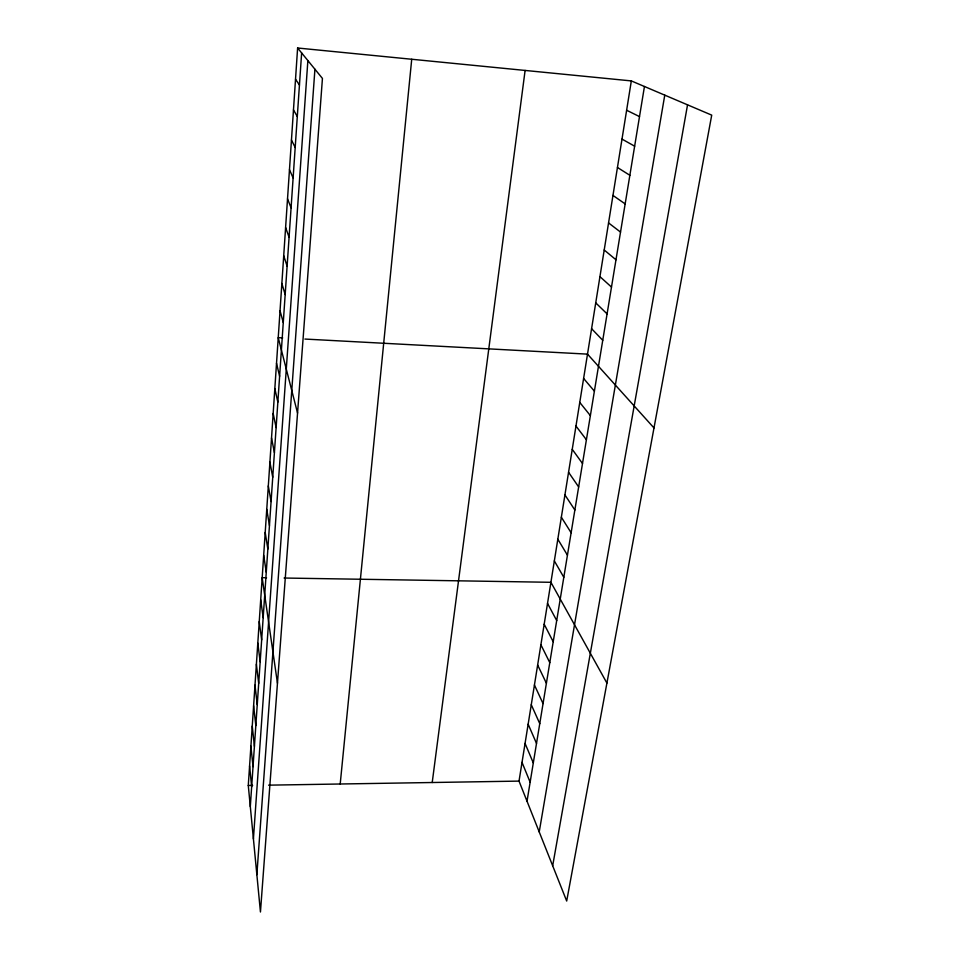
<?xml version="1.0" encoding="UTF-8"?>
<svg xmlns="http://www.w3.org/2000/svg" width="960" height="960" viewBox="0 0 960 960"><rect width="100%" height="100%" fill="white"/><g stroke="black" fill="none" stroke-linecap="round" stroke-linejoin="round"><path stroke-width="1.44" d="M297.612 48L322.44 78.432L260.448 912L248.28 785.484L297.612 48L631.332 80.916L711.72 115.128L566.688 901.032L519.024 781.104L631.332 80.916M250.308 806.604L301.632 52.92M253.416 838.92L307.872 60.576M256.86 874.656L314.928 69.216M340.2 783.996L411.72 59.256M432.216 782.508L525.108 70.44M527.016 801.216L644.448 86.508M539.22 831.924L664.764 95.148M552.672 865.776L687.54 104.844M248.28 785.484L252.636 785.412M268.608 785.16L519.024 781.104M266.556 577.752L262.176 577.68L277.464 683.208M284.1 578.028L550.908 582.3L606.912 683.088M282.684 337.872L278.232 337.644L297.552 413.064M304.932 339.06L587.508 354.132L653.988 427.944M626.628 110.256L639.504 116.592M622.008 139.104L634.644 146.184M617.448 167.496L629.868 175.296M612.972 195.432L625.164 203.916M608.556 222.924L620.532 232.08M604.212 249.996L615.984 259.788M599.94 276.636L611.496 287.064M595.74 302.868L607.092 313.896M591.588 328.692L602.748 340.308M583.608 378.456L594.396 391.152M579.768 402.42L590.376 415.632M575.976 426.048L586.404 439.752M572.244 449.328L582.504 463.512M568.56 472.272L578.652 486.936M295.524 79.212L299.448 85.008M564.924 494.904L574.86 510.012M561.348 517.212L571.128 532.752M557.82 539.208L567.444 555.18M554.34 560.904L563.808 577.272M293.472 109.884L297.3 116.52M547.524 603.396L556.704 620.556M544.188 624.216L553.212 641.748M291.456 140.04L295.188 147.48M540.888 644.748L549.78 662.64M537.636 665.016L546.396 683.244M534.432 685.008L543.06 703.584M531.276 704.736L539.76 723.636M289.464 169.692L293.112 177.912M528.144 724.2L536.508 743.424M525.06 743.412L533.304 762.936M522.024 762.384L530.136 782.208M287.52 198.84L291.084 207.816M285.6 227.52L289.08 237.216M283.716 255.732L287.112 266.124M281.856 283.476L285.18 294.552M280.032 310.776L283.272 322.5M276.516 363.3L279.612 376.26M274.824 388.584L277.848 402.096M273.156 413.472L276.12 427.548M271.524 437.988L274.416 452.592M269.904 462.144L272.736 477.264M268.32 485.928L271.08 501.552M266.748 509.376L269.448 525.48M265.2 532.476L267.852 549.048M263.676 555.24L266.268 572.268M260.7 599.796L263.172 617.676M259.236 621.6L261.66 639.888M257.796 643.092L260.172 661.788M256.38 664.296L258.696 683.364M254.988 685.188L257.256 704.628M253.608 705.804L255.828 725.604M252.252 726.132L254.412 746.28M250.908 746.184L253.032 766.668M249.588 765.972L251.664 786.768"/></g></svg>
